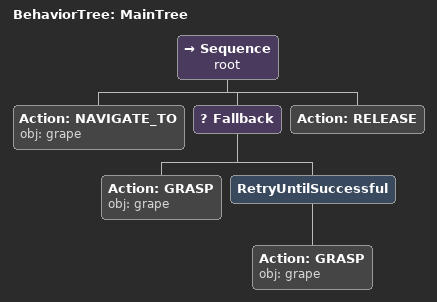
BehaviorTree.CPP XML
<root main_tree_to_execute="MainTree">
  <BehaviorTree ID="MainTree">
    <Sequence name="root">
      <!-- Check: Navigate to grape before attempting grasp -->
      <Action ID="NAVIGATE_TO" obj="grape"/>
      <!-- Risk: Grape is fragile, may detach or roll away; robust grasp needed -->
      <Fallback>
        <!-- Primary grasp attempt -->
        <Action ID="GRASP" obj="grape"/>
        <!-- Risk: If grape detaches or rolls, retry grasp with adjusted grip force -->
        <RetryUntilSuccessful>
          <!-- Risk: Semantic State recovery hints suggest tracking and re-grasping -->
          <Action ID="GRASP" obj="grape"/>
        </RetryUntilSuccessful>
      </Fallback>
      <!-- Check: Manipulation must terminate with RELEASE for stability -->
      <Action ID="RELEASE"/>
    </Sequence>
  </BehaviorTree>
</root>
